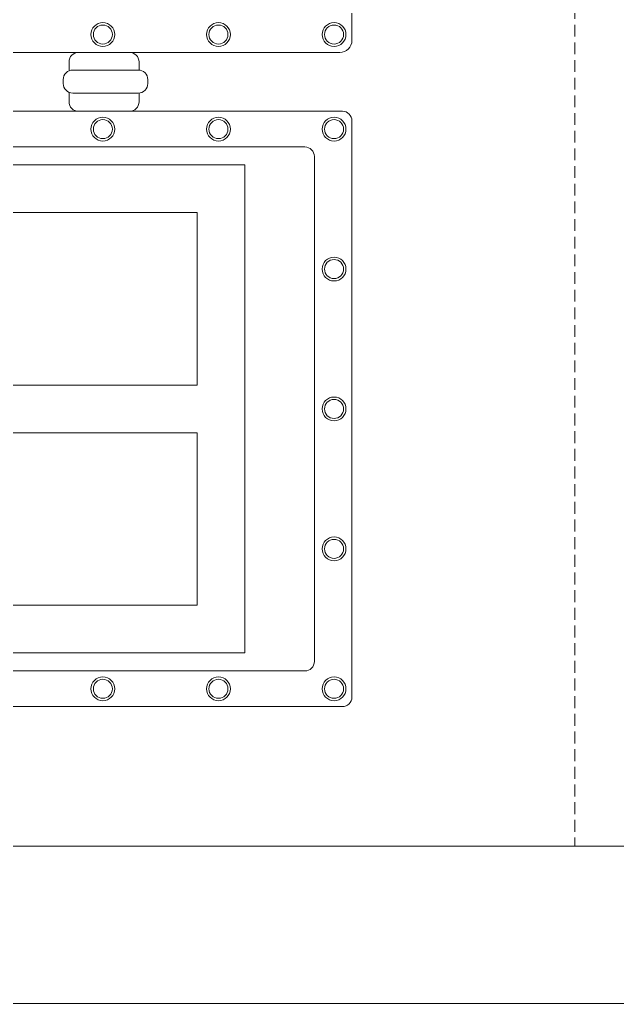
# Model space of a CAD drawing. Header units: millimetres. Extents: x 32721 to 72822, y 57624 to 123188.
# Drawn here: x 33587.8 to 33841.3, y 64730.5 to 65148 of the extents above; entities that cross this region are included whole.
import ezdxf

# ---------------------------------------------------------------- set-up
doc = ezdxf.new("R2010")
doc.units = ezdxf.units.MM
doc.header["$LTSCALE"] = 10
doc.linetypes.add('DASHED', pattern=[0.75, 0.5, -0.25])
for name, color, linetype, lineweight in [('1轮廓实线层', 7, 'Continuous', 18), ('2细线层', 4, 'Continuous', 18), ('图框层', 7, 'Continuous', 18)]:
    doc.layers.add(name, color=color, linetype=linetype, lineweight=lineweight)

msp = doc.modelspace()

# ---------------------------------------------------------------- linework, layer by layer
at = {"layer": '1轮廓实线层'}
for p, q in [((33431.98, 65109.12), (33724.66, 65109.12)), ((33039.56, 65093.96), (33708.73, 65093.96)), ((33064.97, 65086.32), (33683.32, 65086.32)), ((33683.32, 64879.22), (33683.32, 65086.32)), ((33085.19, 65066.1), (33663.1, 65066.1)), ((33663.1, 64992.88), (33663.1, 65066.1)), ((33663.1, 64992.88), (33085.19, 64992.88)), ((33663.1, 64972.66), (33085.19, 64972.66)), ((33663.1, 64899.43), (33663.1, 64972.66)), ((33663.1, 64899.43), (33085.19, 64899.43)), ((33683.32, 64879.22), (33064.97, 64879.22)), ((33039.56, 64871.58), (33708.73, 64871.58)), ((33025.17, 64856.42), (33724.66, 64856.42))]:
    msp.add_line(p, q, dxfattribs=at)
at = {"layer": '1轮廓实线层', "linetype": 'DASHED'}
msp.add_lwpolyline([(32887.35, 65663.32), (33823.3, 65663.32), (33823.3, 64797.17), (32887.35, 64797.17)], close=True, dxfattribs=at)
at = {"layer": '1轮廓实线层'}
for points in [[(33723.65, 65134.1), (33026.18, 65134.1, -0.414214), (33021.12, 65139.15), (33021.12, 65533.37, -0.414214), (33026.18, 65538.43)], [(33723.65, 65538.43, -0.414214), (33728.7, 65533.37), (33728.7, 65139.15, -0.414214), (33723.65, 65134.1)], [(33638.41, 65126.61), (33638.41, 65130.05, 0.414214), (33634.37, 65134.1), (33612.77, 65134.1, 0.414214), (33608.73, 65130.05), (33608.73, 65126.31)], [(33608.73, 65117.16), (33608.73, 65113.16, 0.414214), (33612.77, 65109.12), (33634.37, 65109.12, 0.414214), (33638.41, 65113.16), (33638.41, 65116.85)], [(33724.66, 65109.12, -0.414214), (33728.7, 65105.08), (33728.7, 64860.46, -0.414214), (33724.66, 64856.42)], [(33708.73, 65093.96, -0.414214), (33712.77, 65089.92), (33712.77, 64875.62, -0.414214), (33708.73, 64871.58)]]:
    msp.add_lwpolyline(points, format="xyb", dxfattribs=at)
msp.add_lwpolyline([(33642.15, 65122.58, 0.414214), (33638.1, 65126.63), (33610.3, 65126.63, 0.414214), (33606.26, 65122.58), (33606.26, 65120.89, 0.414214), (33610.3, 65116.84), (33638.1, 65116.84, 0.414214), (33642.15, 65120.89)], format="xyb", close=True, dxfattribs=at)
for centre, radius in [((33623.07, 65141.68), 5.05), ((33623.07, 65141.68), 4.04), ((33672.09, 65141.68), 5.05), ((33672.09, 65141.68), 4.04), ((33721.12, 65141.68), 5.05), ((33721.12, 65141.68), 4.04), ((33623.07, 65101.54), 5.05), ((33623.07, 65101.54), 4.04), ((33672.09, 65101.54), 5.05), ((33672.09, 65101.54), 4.04), ((33721.12, 65101.54), 5.05), ((33721.12, 65101.54), 4.04), ((33721.12, 65042.15), 5.05), ((33721.12, 65042.15), 4.04), ((33721.12, 64982.77), 5.05), ((33721.12, 64982.77), 4.04), ((33721.12, 64923.38), 5.05), ((33721.12, 64923.38), 4.04), ((33623.07, 64864), 5.05), ((33623.07, 64864), 4.04), ((33672.09, 64864), 5.05), ((33672.09, 64864), 4.04), ((33721.12, 64864), 5.05), ((33721.12, 64864), 4.04)]:
    msp.add_circle(centre, radius, dxfattribs=at)
at = {"layer": '2细线层'}
msp.add_line((36680.69, 64730.5), (32720.69, 64730.5), dxfattribs=at)
at = {"layer": '图框层'}
msp.add_line((32887.35, 64797.17), (36614.02, 64797.17), dxfattribs=at)

doc.saveas('drawing.dxf')
